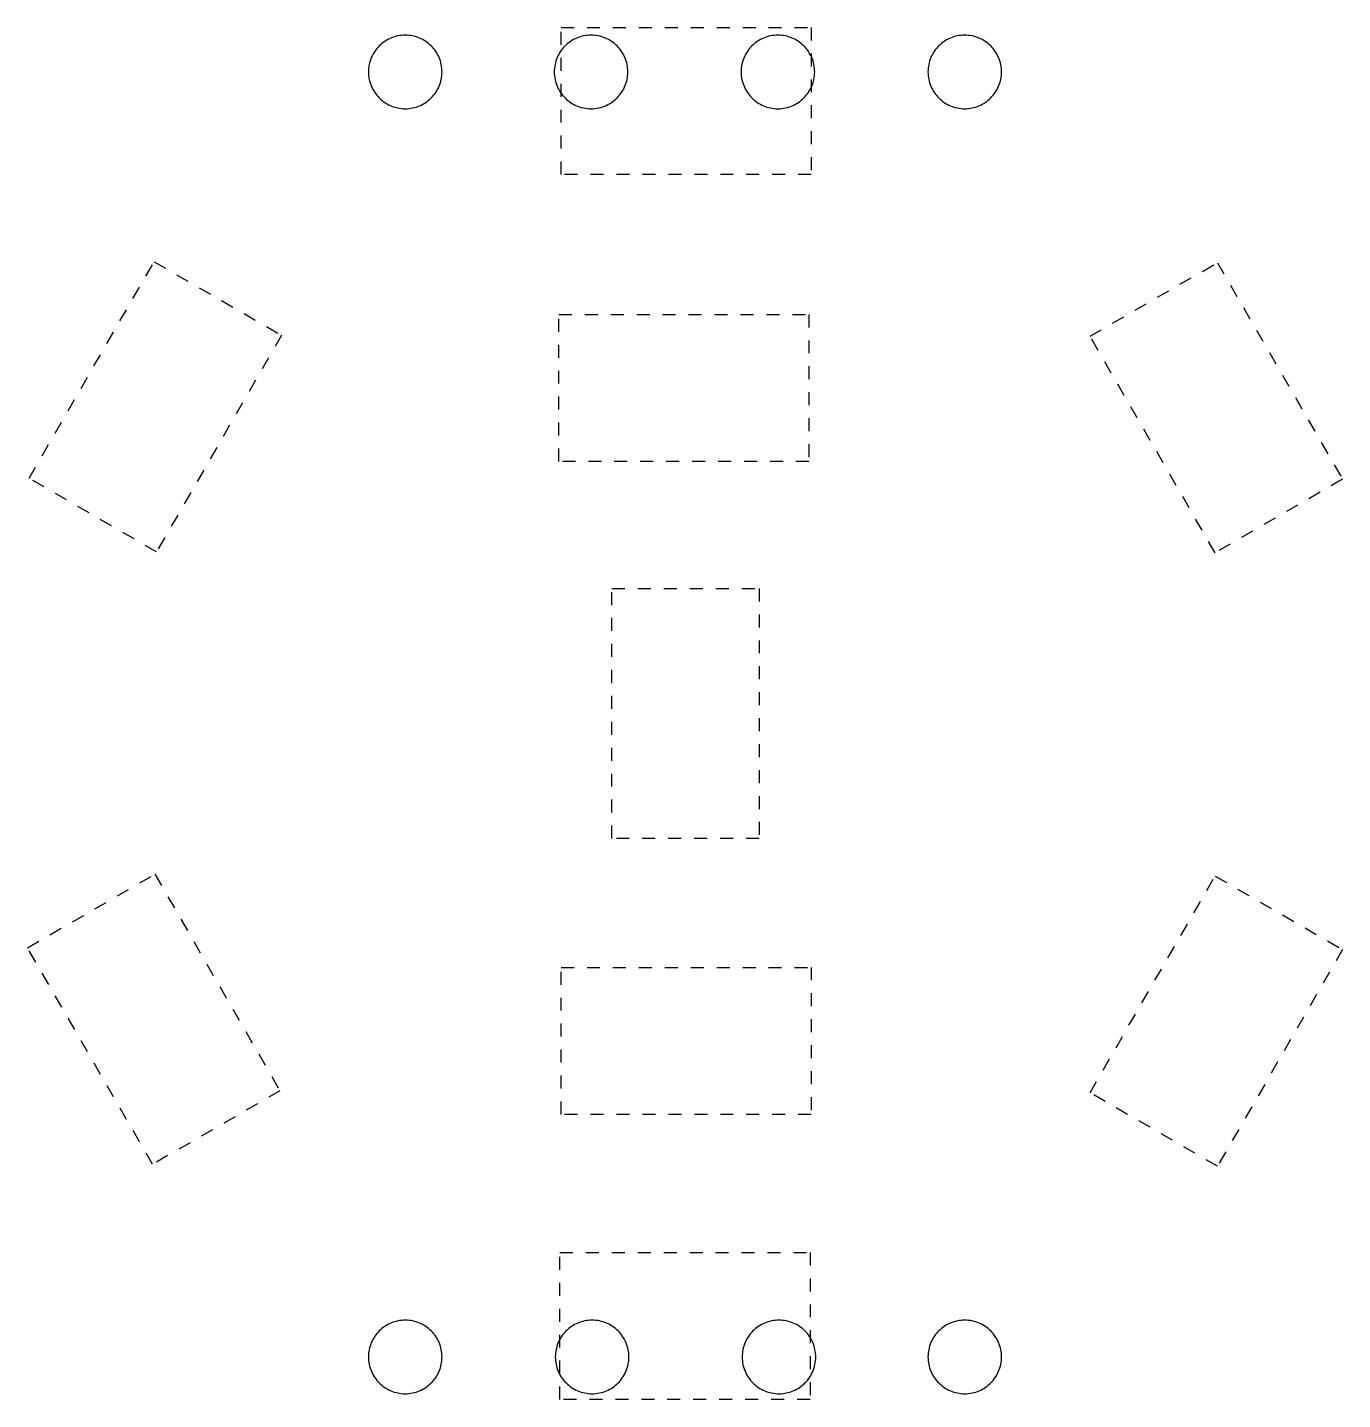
# Model space of a CAD drawing. Extents: x 3.1 to 20.9, y -20.3 to -1.7.
import ezdxf

# ---------------------------------------------------------------- set-up
doc = ezdxf.new("R2010")
doc.units = 0
for name, pattern in [('AI-LINETYPE-1', [0.352778, 0.176389, -0.176389]), ('AI-LINETYPE-2', [0.352778, 0.176389, -0.176389]), ('AI-LINETYPE-3', [0.352778, 0.176389, -0.176389]), ('AI-LINETYPE-4', [0.352778, 0.176389, -0.176389]), ('AI-LINETYPE-5', [0.352778, 0.176389, -0.176389]), ('AI-LINETYPE-6', [0.352778, 0.176389, -0.176389]), ('AI-LINETYPE-7', [0.352778, 0.176389, -0.176389]), ('AI-LINETYPE-8', [0.352778, 0.176389, -0.176389]), ('AI-LINETYPE-9', [0.352778, 0.176389, -0.176389])]:
    doc.linetypes.add(name, pattern=pattern)
doc.layers.add('LAYER_1', color=7, linetype='CONTINUOUS')

# ---------------------------------------------------------------- blocks, each defined once
blk = doc.blocks.new('BLOCK_2')
at = {"layer": 'LAYER_1', "color": 1, "linetype": 'AI-LINETYPE-5'}
blk.add_lwpolyline([(10.31, -1.677), (13.71, -1.677), (13.71, -3.677), (10.31, -3.677), (10.31, -1.677)], dxfattribs=at)
at = {"layer": 'LAYER_1', "color": 1, "linetype": 'AI-LINETYPE-8'}
blk.add_lwpolyline([(3.079, -7.806), (4.779, -4.862), (6.511, -5.862), (4.811, -8.806), (3.079, -7.806)], dxfattribs=at)
at = {"layer": 'LAYER_1', "color": 1, "linetype": 'AI-LINETYPE-6'}
blk.add_lwpolyline([(19.233, -4.875), (20.933, -7.819), (19.201, -8.819), (17.501, -5.875), (19.233, -4.875)], dxfattribs=at)
at = {"layer": 'LAYER_1', "color": 1, "linetype": 'AI-LINETYPE-3'}
blk.add_lwpolyline([(13.68, -7.578), (10.28, -7.578), (10.28, -5.578), (13.68, -5.578), (13.68, -7.578)], dxfattribs=at)
at = {"layer": 'LAYER_1', "color": 1, "linetype": 'AI-LINETYPE-1'}
blk.add_lwpolyline([(13.002, -9.304), (13.002, -12.704), (11.002, -12.704), (11.002, -9.304), (13.002, -9.304)], dxfattribs=at)
at = {"layer": 'LAYER_1', "color": 1, "linetype": 'AI-LINETYPE-9'}
blk.add_lwpolyline([(4.757, -17.133), (3.057, -14.189), (4.789, -13.189), (6.489, -16.133), (4.757, -17.133)], dxfattribs=at)
at = {"layer": 'LAYER_1', "color": 1, "linetype": 'AI-LINETYPE-7'}
blk.add_lwpolyline([(20.933, -14.214), (19.233, -17.159), (17.501, -16.159), (19.201, -13.214), (20.933, -14.214)], dxfattribs=at)
at = {"layer": 'LAYER_1', "color": 1, "linetype": 'AI-LINETYPE-2'}
blk.add_lwpolyline([(10.31, -14.455), (13.71, -14.455), (13.71, -16.455), (10.31, -16.455), (10.31, -14.455)], dxfattribs=at)
at = {"layer": 'LAYER_1', "color": 1, "linetype": 'AI-LINETYPE-4'}
blk.add_lwpolyline([(13.695, -20.331), (10.295, -20.331), (10.295, -18.331), (13.695, -18.331), (13.695, -20.331)], dxfattribs=at)
at = {"layer": 'LAYER_1', "color": 93}
for points in [[(7.692, -2.282), (7.692, -2.213), (7.706, -2.147), (7.731, -2.087), (7.757, -2.027), (7.793, -1.973), (7.839, -1.928), (7.884, -1.883), (7.938, -1.846), (7.998, -1.821), (8.057, -1.796), (8.123, -1.782), (8.192, -1.782), (8.261, -1.782), (8.327, -1.796), (8.387, -1.821), (8.447, -1.846), (8.5, -1.883), (8.546, -1.928), (8.591, -1.973), (8.628, -2.027), (8.653, -2.087), (8.678, -2.147), (8.692, -2.213), (8.692, -2.282), (8.692, -2.351), (8.678, -2.417), (8.653, -2.476), (8.628, -2.536), (8.591, -2.59), (8.546, -2.635), (8.5, -2.681), (8.447, -2.717), (8.387, -2.743), (8.327, -2.768), (8.261, -2.782), (8.192, -2.782), (8.123, -2.782), (8.057, -2.768), (7.998, -2.743), (7.938, -2.717), (7.884, -2.681), (7.839, -2.635), (7.793, -2.59), (7.757, -2.536), (7.731, -2.476), (7.706, -2.417), (7.692, -2.351), (7.692, -2.282)], [(10.218, -2.282), (10.218, -2.213), (10.232, -2.147), (10.257, -2.087), (10.282, -2.027), (10.319, -1.973), (10.364, -1.928), (10.409, -1.883), (10.463, -1.846), (10.523, -1.821), (10.583, -1.796), (10.649, -1.782), (10.718, -1.782), (10.787, -1.782), (10.852, -1.796), (10.912, -1.821), (10.972, -1.846), (11.026, -1.883), (11.071, -1.928), (11.116, -1.973), (11.153, -2.027), (11.178, -2.087), (11.204, -2.147), (11.218, -2.213), (11.218, -2.282), (11.218, -2.351), (11.204, -2.417), (11.178, -2.476), (11.153, -2.536), (11.116, -2.59), (11.071, -2.635), (11.026, -2.681), (10.972, -2.717), (10.912, -2.743), (10.852, -2.768), (10.787, -2.782), (10.718, -2.782), (10.649, -2.782), (10.583, -2.768), (10.523, -2.743), (10.463, -2.717), (10.409, -2.681), (10.364, -2.635), (10.319, -2.59), (10.282, -2.536), (10.257, -2.476), (10.232, -2.417), (10.218, -2.351), (10.218, -2.282)], [(12.758, -2.282), (12.758, -2.213), (12.772, -2.147), (12.797, -2.087), (12.822, -2.027), (12.859, -1.973), (12.904, -1.928), (12.949, -1.883), (13.003, -1.846), (13.063, -1.821), (13.123, -1.796), (13.189, -1.782), (13.258, -1.782), (13.327, -1.782), (13.392, -1.796), (13.452, -1.821), (13.512, -1.846), (13.566, -1.883), (13.611, -1.928), (13.656, -1.973), (13.693, -2.027), (13.718, -2.087), (13.744, -2.147), (13.758, -2.213), (13.758, -2.282), (13.758, -2.351), (13.744, -2.417), (13.718, -2.476), (13.693, -2.536), (13.656, -2.59), (13.611, -2.635), (13.566, -2.681), (13.512, -2.717), (13.452, -2.743), (13.392, -2.768), (13.327, -2.782), (13.258, -2.782), (13.189, -2.782), (13.123, -2.768), (13.063, -2.743), (13.003, -2.717), (12.949, -2.681), (12.904, -2.635), (12.859, -2.59), (12.822, -2.536), (12.797, -2.476), (12.772, -2.417), (12.758, -2.351), (12.758, -2.282)], [(15.298, -2.282), (15.298, -2.213), (15.312, -2.147), (15.337, -2.087), (15.362, -2.027), (15.399, -1.973), (15.444, -1.928), (15.489, -1.883), (15.543, -1.846), (15.603, -1.821), (15.663, -1.796), (15.729, -1.782), (15.798, -1.782), (15.867, -1.782), (15.932, -1.796), (15.992, -1.821), (16.052, -1.846), (16.106, -1.883), (16.151, -1.928), (16.196, -1.973), (16.233, -2.027), (16.258, -2.087), (16.284, -2.147), (16.298, -2.213), (16.298, -2.282), (16.298, -2.351), (16.284, -2.417), (16.258, -2.476), (16.233, -2.536), (16.196, -2.59), (16.151, -2.635), (16.106, -2.681), (16.052, -2.717), (15.992, -2.743), (15.932, -2.768), (15.867, -2.782), (15.798, -2.782), (15.729, -2.782), (15.663, -2.768), (15.603, -2.743), (15.543, -2.717), (15.489, -2.681), (15.444, -2.635), (15.399, -2.59), (15.362, -2.536), (15.337, -2.476), (15.312, -2.417), (15.298, -2.351), (15.298, -2.282)], [(8.692, -19.752), (8.692, -19.821), (8.678, -19.886), (8.653, -19.946), (8.628, -20.006), (8.591, -20.06), (8.546, -20.105), (8.5, -20.15), (8.447, -20.187), (8.387, -20.212), (8.327, -20.238), (8.261, -20.252), (8.192, -20.252), (8.123, -20.252), (8.057, -20.238), (7.998, -20.212), (7.938, -20.187), (7.884, -20.15), (7.839, -20.105), (7.793, -20.06), (7.757, -20.006), (7.731, -19.946), (7.706, -19.886), (7.692, -19.821), (7.692, -19.752), (7.692, -19.683), (7.706, -19.617), (7.731, -19.557), (7.757, -19.497), (7.793, -19.443), (7.839, -19.398), (7.884, -19.353), (7.938, -19.316), (7.998, -19.291), (8.057, -19.266), (8.123, -19.252), (8.192, -19.252), (8.261, -19.252), (8.327, -19.266), (8.387, -19.291), (8.447, -19.316), (8.5, -19.353), (8.546, -19.398), (8.591, -19.443), (8.628, -19.497), (8.653, -19.557), (8.678, -19.617), (8.692, -19.683), (8.692, -19.752)], [(11.232, -19.752), (11.232, -19.821), (11.218, -19.886), (11.193, -19.946), (11.168, -20.006), (11.131, -20.06), (11.086, -20.105), (11.04, -20.15), (10.987, -20.187), (10.927, -20.212), (10.867, -20.238), (10.801, -20.252), (10.732, -20.252), (10.663, -20.252), (10.597, -20.238), (10.538, -20.212), (10.478, -20.187), (10.424, -20.15), (10.379, -20.105), (10.333, -20.06), (10.297, -20.006), (10.271, -19.946), (10.246, -19.886), (10.232, -19.821), (10.232, -19.752), (10.232, -19.683), (10.246, -19.617), (10.271, -19.557), (10.297, -19.497), (10.333, -19.443), (10.379, -19.398), (10.424, -19.353), (10.478, -19.316), (10.538, -19.291), (10.597, -19.266), (10.663, -19.252), (10.732, -19.252), (10.801, -19.252), (10.867, -19.266), (10.927, -19.291), (10.987, -19.316), (11.04, -19.353), (11.086, -19.398), (11.131, -19.443), (11.168, -19.497), (11.193, -19.557), (11.218, -19.617), (11.232, -19.683), (11.232, -19.752)], [(13.772, -19.752), (13.772, -19.821), (13.758, -19.886), (13.733, -19.946), (13.708, -20.006), (13.671, -20.06), (13.626, -20.105), (13.58, -20.15), (13.527, -20.187), (13.467, -20.212), (13.407, -20.238), (13.341, -20.252), (13.272, -20.252), (13.203, -20.252), (13.137, -20.238), (13.078, -20.212), (13.018, -20.187), (12.964, -20.15), (12.919, -20.105), (12.873, -20.06), (12.837, -20.006), (12.811, -19.946), (12.786, -19.886), (12.772, -19.821), (12.772, -19.752), (12.772, -19.683), (12.786, -19.617), (12.811, -19.557), (12.837, -19.497), (12.873, -19.443), (12.919, -19.398), (12.964, -19.353), (13.018, -19.316), (13.078, -19.291), (13.137, -19.266), (13.203, -19.252), (13.272, -19.252), (13.341, -19.252), (13.407, -19.266), (13.467, -19.291), (13.527, -19.316), (13.58, -19.353), (13.626, -19.398), (13.671, -19.443), (13.708, -19.497), (13.733, -19.557), (13.758, -19.617), (13.772, -19.683), (13.772, -19.752)], [(16.298, -19.752), (16.298, -19.821), (16.284, -19.886), (16.258, -19.946), (16.233, -20.006), (16.196, -20.06), (16.151, -20.105), (16.106, -20.15), (16.052, -20.187), (15.992, -20.212), (15.932, -20.238), (15.867, -20.252), (15.798, -20.252), (15.729, -20.252), (15.663, -20.238), (15.603, -20.212), (15.543, -20.187), (15.489, -20.15), (15.444, -20.105), (15.399, -20.06), (15.362, -20.006), (15.337, -19.946), (15.312, -19.886), (15.298, -19.821), (15.298, -19.752), (15.298, -19.683), (15.312, -19.617), (15.337, -19.557), (15.362, -19.497), (15.399, -19.443), (15.444, -19.398), (15.489, -19.353), (15.543, -19.316), (15.603, -19.291), (15.663, -19.266), (15.729, -19.252), (15.798, -19.252), (15.867, -19.252), (15.932, -19.266), (15.992, -19.291), (16.052, -19.316), (16.106, -19.353), (16.151, -19.398), (16.196, -19.443), (16.233, -19.497), (16.258, -19.557), (16.284, -19.617), (16.298, -19.683), (16.298, -19.752)]]:
    blk.add_open_spline(points, degree=3, knots=[0, 0, 0, 0, 1, 1, 1, 2, 2, 2, 3, 3, 3, 4, 4, 4, 5, 5, 5, 6, 6, 6, 7, 7, 7, 8, 8, 8, 9, 9, 9, 10, 10, 10, 11, 11, 11, 12, 12, 12, 13, 13, 13, 14, 14, 14, 15, 15, 15, 16, 16, 16, 16], dxfattribs=at)

msp = doc.modelspace()

# ---------------------------------------------------------------- block references
at = {"layer": 'LAYER_1'}
msp.add_blockref('BLOCK_2', (0, 0), dxfattribs=at)

doc.saveas('drawing.dxf')
